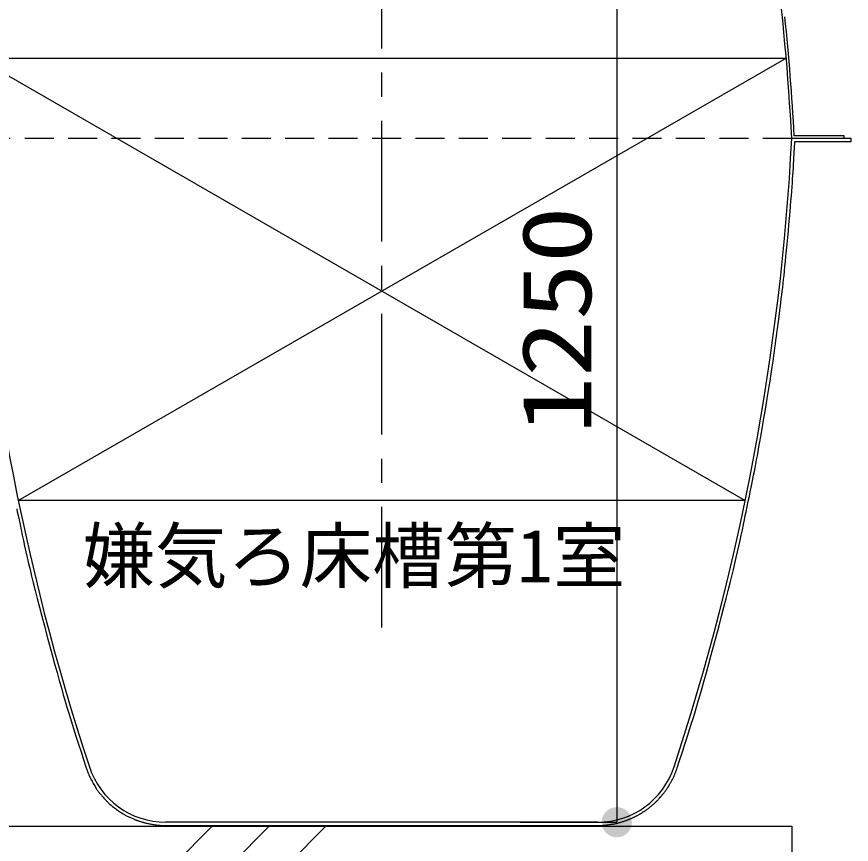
# Model space of a CAD drawing. Units: millimetres, scale not verified. Extents: x -22790 to 8910, y -6308 to 6308.
# Drawn here: x 568 to 1607, y -3253 to -2224 of the extents above; entities that cross this region are included whole.
import ezdxf
from ezdxf.enums import TextEntityAlignment as Align

# ---------------------------------------------------------------- set-up
doc = ezdxf.new("R2010")
doc.units = ezdxf.units.MM
doc.header["$LTSCALE"] = 30
doc.linetypes.add('CHAIN1', pattern=[8, 5, -1, 1, -1])
doc.linetypes.add('DASHED1', pattern=[1.8, 1.2, -0.6])
for name, color, linetype, lineweight in [('0-1_空気管', 3, 'Continuous', 25), ('0-2_機器', 3, 'Continuous', 25), ('0-F_00クル-フ-6寸法', 132, 'Continuous', 25)]:
    doc.layers.add(name, color=color, linetype=linetype, lineweight=lineweight)
doc.styles.add('ＭＳ ゴシック', font='')
doc.styles.get('ＭＳ ゴシック').set_extended_font_data('MS Gothic')

msp = doc.modelspace()

# ---------------------------------------------------------------- linework, layer by layer
at = {"layer": '0-1_空気管', "linetype": 'CHAIN1'}
msp.add_line((1022.46, -2983.47), (1022.46, -1350.32), dxfattribs=at)
at = {"layer": '0-1_空気管'}
for p, q in [((519.38, -2275.32), (1525.55, -2275.32)), ((519.38, -2275.32), (1474.52, -2825.32)), ((570.4, -2825.32), (1525.55, -2275.32)), ((1606.51, -2375.32), (1532.46, -2375.32)), ((1597.46, -2372.12), (1535.5, -2372.12)), ((1597.46, -2375.32), (1597.46, -2372.12)), ((1606.51, -2379.32), (1606.51, -2375.32)), ((1535.79, -2388.06), (1536.26, -2379.32)), ((1536.26, -2379.32), (1606.51, -2379.32)), ((1474.52, -2825.32), (570.4, -2825.32)), ((1291.09, -3225.32), (753.84, -3225.32))]:
    msp.add_line(p, q, dxfattribs=at)
at = {"layer": '0-1_空気管', "linetype": 'DASHED1'}
msp.add_line((1532.46, -2375.32), (512.46, -2375.32), dxfattribs=at)
at = {"layer": '0-1_空気管'}
for points in [[(1514.67, -2612.08), (1515.88, -2602.72), (1517.09, -2593.35), (1517.68, -2588.66), (1518.28, -2583.98), (1518.87, -2579.3), (1519.45, -2574.61), (1520.03, -2569.92), (1520.6, -2565.23), (1521.15, -2560.53), (1521.7, -2555.76), (1522.25, -2550.83), (1522.82, -2545.69), (1523.39, -2540.27), (1523.99, -2534.48), (1524.62, -2528.25), (1525.28, -2521.53), (1525.98, -2514.26), (1526.71, -2506.56), (1527.45, -2498.57), (1528.19, -2490.44), (1528.93, -2482.32), (1529.63, -2474.36), (1530.31, -2466.68), (1530.92, -2459.45), (1531.48, -2452.77), (1531.98, -2446.6), (1532.43, -2440.87), (1532.84, -2435.51), (1533.21, -2430.44), (1533.55, -2425.59), (1533.86, -2420.89), (1534.16, -2416.26), (1534.45, -2411.66), (1534.72, -2407.12), (1534.97, -2402.73), (1535.21, -2398.56), (1535.43, -2394.68), (1535.62, -2391.15), (1535.79, -2388.06)], [(1478.41, -2826.26), (1479.69, -2820.1), (1480.22, -2817.51), (1480.86, -2814.41), (1481.59, -2810.88), (1482.38, -2806.99), (1483.23, -2802.81), (1484.12, -2798.41), (1485.03, -2793.86), (1485.94, -2789.24), (1486.85, -2784.59), (1487.76, -2779.87), (1488.68, -2775), (1489.63, -2769.91), (1490.62, -2764.52), (1491.66, -2758.77), (1492.76, -2752.58), (1493.93, -2745.88), (1495.19, -2738.64), (1496.5, -2730.95), (1497.86, -2722.97), (1499.23, -2714.84), (1500.58, -2706.71), (1501.91, -2698.72), (1503.17, -2691.02), (1504.34, -2683.77), (1505.42, -2677.05), (1506.4, -2670.84), (1507.29, -2665.06), (1508.11, -2659.65), (1508.87, -2654.53), (1509.59, -2649.62), (1510.27, -2644.86), (1510.93, -2640.17), (1511.57, -2635.49), (1512.2, -2630.81), (1512.83, -2626.13), (1513.45, -2621.45), (1514.06, -2616.77), (1514.67, -2612.08)], [(1474.7, -2844.21), (1475.67, -2839.52), (1478.41, -2826.26)], [(568.44, -2835.6), (569.25, -2839.52), (570.23, -2844.21), (571.34, -2849.55), (572.58, -2855.43), (573.92, -2861.75), (575.34, -2868.4), (576.83, -2875.26), (578.36, -2882.23), (579.92, -2889.23), (581.54, -2896.34), (583.25, -2903.65), (585.06, -2911.28), (587.01, -2919.34), (589.13, -2927.93), (591.45, -2937.17), (594, -2947.16), (596.79, -2957.95), (599.78, -2969.38), (602.9, -2981.24), (606.11, -2993.3), (609.34, -3005.36), (612.55, -3017.2), (615.66, -3028.6), (618.62, -3039.34), (621.39, -3049.27), (623.98, -3058.43), (626.42, -3066.94), (628.75, -3074.9), (630.98, -3082.42), (633.15, -3089.61), (635.29, -3096.58), (637.42, -3103.42), (639.57, -3110.23), (641.7, -3116.92), (643.78, -3123.39), (645.77, -3129.54), (647.63, -3135.26), (649.33, -3140.44)], [(1389.87, -3157.85), (1392.85, -3148.79), (1394.1, -3144.99), (1395.6, -3140.44), (1397.29, -3135.26), (1399.16, -3129.54), (1401.14, -3123.39), (1403.23, -3116.92), (1405.36, -3110.23), (1407.5, -3103.42), (1409.64, -3096.58), (1411.77, -3089.61), (1413.94, -3082.42), (1416.18, -3074.9), (1418.5, -3066.94), (1420.95, -3058.43), (1423.54, -3049.27), (1426.31, -3039.34), (1429.27, -3028.6), (1432.38, -3017.2), (1435.58, -3005.36), (1438.81, -2993.3), (1442.02, -2981.24), (1445.15, -2969.38), (1448.14, -2957.95), (1450.92, -2947.16), (1453.47, -2937.17), (1455.79, -2927.93), (1457.92, -2919.34), (1459.87, -2911.28), (1461.68, -2903.65), (1463.39, -2896.34), (1465, -2889.23), (1466.57, -2882.23), (1468.1, -2875.26), (1469.59, -2868.4), (1471.01, -2861.75), (1472.35, -2855.43), (1473.59, -2849.55), (1474.7, -2844.21)], [(649.33, -3140.44), (650.82, -3144.99), (655.06, -3157.85)], [(655.06, -3157.85), (655.39, -3158.84), (655.52, -3159.26), (655.69, -3159.76), (655.88, -3160.33), (656.09, -3160.95), (656.33, -3161.62), (656.57, -3162.33), (656.84, -3163.05), (657.11, -3163.79), (657.4, -3164.52), (657.7, -3165.27), (658.02, -3166.04), (658.38, -3166.85), (658.77, -3167.7), (659.21, -3168.62), (659.69, -3169.62), (660.24, -3170.71), (660.85, -3171.89), (661.51, -3173.16), (662.22, -3174.47), (662.96, -3175.82), (663.7, -3177.17), (664.46, -3178.5), (665.2, -3179.79), (665.93, -3181.01), (666.62, -3182.15), (667.28, -3183.2), (667.92, -3184.18), (668.54, -3185.1), (669.15, -3185.97), (669.75, -3186.8), (670.35, -3187.6), (670.95, -3188.37), (671.56, -3189.13), (672.17, -3189.88), (672.77, -3190.59), (673.34, -3191.26), (673.87, -3191.88), (674.36, -3192.44)], [(1383.42, -3173.27), (1383.94, -3172.32), (1384.43, -3171.38), (1384.9, -3170.46), (1385.34, -3169.57), (1385.76, -3168.71), (1386.15, -3167.85), (1386.52, -3167.01), (1386.88, -3166.18), (1387.22, -3165.36), (1387.54, -3164.53), (1387.85, -3163.71), (1388.15, -3162.89), (1388.44, -3162.1), (1388.7, -3161.34), (1388.94, -3160.64), (1389.16, -3160), (1389.34, -3159.44), (1389.87, -3157.85)], [(1368.92, -3194.3), (1369.41, -3193.75), (1369.61, -3193.52), (1369.86, -3193.24), (1370.14, -3192.92), (1370.45, -3192.57), (1370.77, -3192.19), (1371.12, -3191.79), (1371.47, -3191.37), (1371.83, -3190.95), (1372.18, -3190.52), (1372.54, -3190.08), (1372.89, -3189.63), (1373.25, -3189.17), (1373.63, -3188.68), (1374, -3188.17), (1374.4, -3187.64), (1374.81, -3187.07), (1375.24, -3186.47), (1375.67, -3185.85), (1376.12, -3185.21), (1376.56, -3184.57), (1376.98, -3183.94), (1377.4, -3183.33), (1377.78, -3182.76), (1378.13, -3182.23), (1378.45, -3181.76), (1378.73, -3181.32), (1379, -3180.9), (1379.27, -3180.48), (1379.54, -3180.04), (1379.83, -3179.56), (1380.15, -3179.02), (1380.51, -3178.4), (1380.92, -3177.7), (1381.38, -3176.91), (1381.87, -3176.06), (1382.38, -3175.16), (1382.9, -3174.23), (1383.42, -3173.27)], [(674.36, -3192.44), (674.79, -3192.92), (676.01, -3194.3)], [(676.01, -3194.3), (676.94, -3195.35), (677.33, -3195.79), (677.8, -3196.31), (678.33, -3196.91), (678.92, -3197.56), (679.57, -3198.26), (680.25, -3198.98), (680.97, -3199.73), (681.71, -3200.47), (682.46, -3201.21), (683.24, -3201.95), (684.04, -3202.69), (684.89, -3203.44), (685.79, -3204.2), (686.75, -3204.99), (687.77, -3205.8), (688.87, -3206.65), (690.06, -3207.53), (691.31, -3208.44), (692.59, -3209.36), (693.9, -3210.28), (695.2, -3211.17), (696.46, -3212.03), (697.67, -3212.84), (698.81, -3213.59), (699.84, -3214.25), (700.8, -3214.85), (701.69, -3215.39), (702.55, -3215.9), (703.38, -3216.36), (704.21, -3216.81), (705.06, -3217.25), (705.96, -3217.7), (706.91, -3218.16), (707.9, -3218.64), (708.91, -3219.11), (709.94, -3219.59), (710.95, -3220.05), (711.93, -3220.49)], [(1351.78, -3209.79), (1352.47, -3209.27), (1353.24, -3208.7), (1354.07, -3208.07), (1354.94, -3207.39), (1355.84, -3206.69), (1356.74, -3205.98), (1357.64, -3205.25), (1358.52, -3204.54), (1359.36, -3203.85), (1360.15, -3203.18), (1360.89, -3202.55), (1361.58, -3201.93), (1362.24, -3201.33), (1362.86, -3200.75), (1363.46, -3200.17), (1364.03, -3199.6), (1364.6, -3199.02), (1365.15, -3198.45), (1365.69, -3197.88), (1366.21, -3197.32), (1366.7, -3196.79), (1367.15, -3196.29), (1367.56, -3195.84), (1367.91, -3195.44), (1368.92, -3194.3)], [(1326.75, -3223.01), (1327.48, -3222.75), (1328.14, -3222.51), (1328.74, -3222.29), (1329.3, -3222.07), (1329.84, -3221.86), (1330.38, -3221.64), (1330.94, -3221.4), (1331.53, -3221.14), (1332.18, -3220.86), (1332.87, -3220.55), (1333.59, -3220.23), (1334.33, -3219.9), (1335.06, -3219.56), (1335.79, -3219.22), (1336.5, -3218.89), (1337.17, -3218.57), (1337.8, -3218.27), (1338.39, -3217.98), (1338.95, -3217.7), (1339.5, -3217.41), (1340.06, -3217.11), (1340.63, -3216.8), (1341.22, -3216.47), (1341.86, -3216.1), (1342.55, -3215.7), (1343.27, -3215.28), (1344.02, -3214.83), (1344.78, -3214.38), (1345.54, -3213.92), (1346.28, -3213.46), (1347, -3213.02), (1347.67, -3212.6), (1348.3, -3212.2), (1348.88, -3211.82), (1349.44, -3211.45), (1349.99, -3211.08), (1350.55, -3210.68), (1351.14, -3210.26), (1351.78, -3209.79)], [(711.93, -3220.49), (712.86, -3220.9), (713.72, -3221.28), (714.5, -3221.61), (715.21, -3221.91), (715.88, -3222.18), (716.51, -3222.43), (717.14, -3222.67), (717.77, -3222.9), (718.42, -3223.13), (719.12, -3223.37), (719.88, -3223.62), (720.68, -3223.89), (721.52, -3224.16), (722.37, -3224.43), (723.22, -3224.7), (724.06, -3224.96), (724.88, -3225.21), (725.64, -3225.44), (726.35, -3225.65), (727.03, -3225.84), (727.68, -3226.02), (728.33, -3226.18), (729.01, -3226.35), (729.72, -3226.51), (730.5, -3226.68), (731.36, -3226.86), (732.31, -3227.06), (733.35, -3227.27), (734.44, -3227.48), (735.58, -3227.69), (736.73, -3227.9), (737.89, -3228.11), (739.02, -3228.3), (740.11, -3228.47), (741.15, -3228.63), (742.13, -3228.76), (743.07, -3228.87), (743.97, -3228.97), (744.83, -3229.05)], [(752.3, -3229.32), (1292.67, -3229.32), (1293.14, -3229.32), (1293.66, -3229.31), (1294.22, -3229.31), (1294.8, -3229.3), (1295.41, -3229.28), (1296.03, -3229.26), (1296.65, -3229.24), (1297.28, -3229.2), (1297.94, -3229.16), (1298.63, -3229.11), (1299.38, -3229.05), (1300.18, -3228.97), (1301.06, -3228.87), (1302.03, -3228.76), (1303.09, -3228.63), (1304.22, -3228.47), (1305.41, -3228.31), (1306.63, -3228.14), (1307.86, -3227.95), (1309.09, -3227.76), (1310.27, -3227.57), (1311.4, -3227.37), (1312.46, -3227.18), (1313.45, -3226.98), (1314.4, -3226.78), (1315.32, -3226.57), (1316.22, -3226.35), (1317.12, -3226.11), (1318.04, -3225.85), (1318.99, -3225.57), (1319.99, -3225.27), (1321.01, -3224.95), (1322.04, -3224.62), (1323.07, -3224.28), (1324.07, -3223.94), (1325.03, -3223.61), (1325.93, -3223.3), (1326.75, -3223.01)], [(744.83, -3229.05), (745.67, -3229.12), (746.5, -3229.17), (747.32, -3229.22), (748.13, -3229.25), (748.94, -3229.28), (749.71, -3229.29), (750.45, -3229.31), (751.13, -3229.31), (751.75, -3229.32), (752.3, -3229.32)]]:
    msp.add_lwpolyline(points, dxfattribs=at)
for centre, radius, start, end in [((3508.35, -2532.33), 3000, 168.01242, 177), ((-1463.42, -2532.33), 3000, 2.99998, 11.98755), ((-1463.42, -2532.33), 3003.2, 3.05789, 5.89299), ((3508.35, -2218.31), 3000, 183, 198.226), ((-1463.42, -2218.31), 3000, 341.77399, 357), ((753.84, -3125.32), 100, 198.226, 270), ((1291.09, -3125.32), 100, 270, 341.77399)]:
    msp.add_arc(centre, radius, start, end, dxfattribs=at)
at = {"layer": '0-2_機器', "color": 2}
for p, q in [((512.47, -3230.32), (1532.46, -3230.32)), ((711.67, -3330.32), (811.67, -3230.32)), ((782.38, -3330.32), (882.38, -3230.32)), ((853.09, -3330.32), (953.09, -3230.32)), ((1532.46, -3230.32), (1532.46, -3330.32))]:
    msp.add_line(p, q, dxfattribs=at)
at = {"layer": '0-F_00クル-フ-6寸法', "color": 4}
for p in [(1314.85, -1975.32), (1194.85, -3225.32)]:
    msp.add_line(p, (1314.85, -3225.32), dxfattribs=at)
at = {"layer": '0-F_00クル-フ-6寸法'}
for points in [[(1314.85, -3225.32), (1307.95, -3207.89), (1310.19, -3207.16)], [(1314.85, -3225.32), (1310.19, -3207.16), (1312.5, -3206.72)], [(1314.85, -3225.32), (1312.5, -3206.72), (1314.85, -3206.57)], [(1314.85, -3225.32), (1314.85, -3206.57), (1317.2, -3206.72)], [(1314.85, -3225.32), (1317.2, -3206.72), (1319.52, -3207.16)], [(1314.85, -3225.32), (1319.52, -3207.16), (1321.76, -3207.89)], [(1314.85, -3225.32), (1297.02, -3219.53), (1297.89, -3217.34)], [(1314.85, -3225.32), (1297.89, -3217.34), (1299.02, -3215.27)], [(1314.85, -3225.32), (1299.02, -3215.27), (1300.41, -3213.37)], [(1314.85, -3225.32), (1300.41, -3213.37), (1302.02, -3211.65)], [(1314.85, -3225.32), (1302.02, -3211.65), (1303.83, -3210.15)], [(1314.85, -3225.32), (1303.83, -3210.15), (1305.82, -3208.89)], [(1314.85, -3225.32), (1305.82, -3208.89), (1307.95, -3207.89)], [(1314.85, -3225.32), (1321.76, -3207.89), (1323.89, -3208.89)], [(1314.85, -3225.32), (1323.89, -3208.89), (1325.87, -3210.15)], [(1314.85, -3225.32), (1325.87, -3210.15), (1327.69, -3211.65)], [(1314.85, -3225.32), (1327.69, -3211.65), (1329.3, -3213.37)], [(1314.85, -3225.32), (1329.3, -3213.37), (1330.68, -3215.27)], [(1314.85, -3225.32), (1330.68, -3215.27), (1331.82, -3217.34)], [(1314.85, -3225.32), (1331.82, -3217.34), (1332.69, -3219.53)], [(1314.85, -3225.32), (1296.14, -3224.14), (1296.44, -3221.81)], [(1314.85, -3225.32), (1296.14, -3226.5), (1296.14, -3224.14)], [(1314.85, -3225.32), (1296.44, -3228.84), (1296.14, -3226.5)], [(1314.85, -3225.32), (1296.44, -3221.81), (1297.02, -3219.53)], [(1314.85, -3225.32), (1297.02, -3231.12), (1296.44, -3228.84)], [(1314.85, -3225.32), (1297.89, -3233.31), (1297.02, -3231.12)], [(1314.85, -3225.32), (1299.02, -3235.37), (1297.89, -3233.31)], [(1314.85, -3225.32), (1300.41, -3237.27), (1299.02, -3235.37)], [(1314.85, -3225.32), (1302.02, -3238.99), (1300.41, -3237.27)], [(1314.85, -3225.32), (1303.83, -3240.49), (1302.02, -3238.99)], [(1314.85, -3225.32), (1305.82, -3241.75), (1303.83, -3240.49)], [(1314.85, -3225.32), (1307.95, -3242.76), (1305.82, -3241.75)], [(1314.85, -3225.32), (1310.19, -3243.48), (1307.95, -3242.76)], [(1314.85, -3225.32), (1312.5, -3243.92), (1310.19, -3243.48)], [(1314.85, -3225.32), (1314.85, -3244.07), (1312.5, -3243.92)], [(1314.85, -3225.32), (1332.69, -3219.53), (1333.27, -3221.81)], [(1314.85, -3225.32), (1333.27, -3221.81), (1333.57, -3224.14)], [(1314.85, -3225.32), (1333.57, -3224.14), (1333.57, -3226.5)], [(1314.85, -3225.32), (1317.2, -3243.92), (1314.85, -3244.07)], [(1314.85, -3225.32), (1319.52, -3243.48), (1317.2, -3243.92)], [(1314.85, -3225.32), (1321.76, -3242.76), (1319.52, -3243.48)], [(1314.85, -3225.32), (1323.89, -3241.75), (1321.76, -3242.76)], [(1314.85, -3225.32), (1325.87, -3240.49), (1323.89, -3241.75)], [(1314.85, -3225.32), (1327.69, -3238.99), (1325.87, -3240.49)], [(1314.85, -3225.32), (1329.3, -3237.27), (1327.69, -3238.99)], [(1314.85, -3225.32), (1330.68, -3235.37), (1329.3, -3237.27)], [(1314.85, -3225.32), (1331.82, -3233.31), (1330.68, -3235.37)], [(1314.85, -3225.32), (1332.69, -3231.12), (1331.82, -3233.31)], [(1314.85, -3225.32), (1333.27, -3228.84), (1332.69, -3231.12)], [(1314.85, -3225.32), (1333.57, -3226.5), (1333.27, -3228.84)]]:
    msp.add_solid(points, dxfattribs=at)

# ---------------------------------------------------------------- texts
at = {"layer": '0-1_空気管', "color": 4, "style": 'ＭＳ ゴシック'}
msp.add_text('嫌気ろ床槽第1室', height=65.98, dxfattribs=at).set_placement((650.51, -2946.94), align=Align.BOTTOM_LEFT)
at = {"layer": '0-F_00クル-フ-6寸法', "color": 3, "style": 'ＭＳ ゴシック', "width": 1.2}
msp.add_text('1250', height=86.66, rotation=90, dxfattribs=at).set_placement((1309.01, -2742.61), align=Align.BOTTOM_LEFT)

doc.saveas('drawing.dxf')
